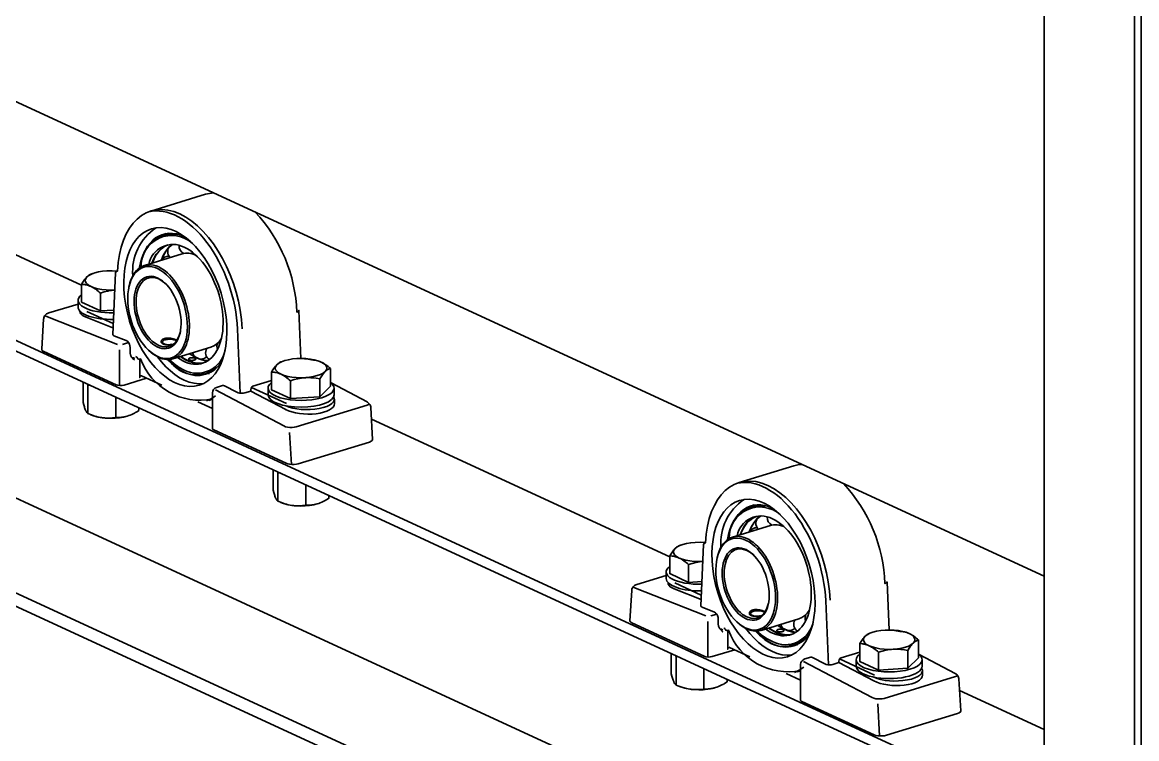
# Model space of a CAD drawing. Header units: millimetres. Extents: x -8400 to 8400, y -5940 to 5940.
# Drawn here: x 4638.5 to 4965.5, y 1431 to 1641.1 of the extents above; entities that cross this region are included whole.
import ezdxf

# ---------------------------------------------------------------- set-up
doc = ezdxf.new("R2010")
doc.units = ezdxf.units.MM
doc.layers.add('粗实线层', color=7, linetype='Continuous', lineweight=35)

msp = doc.modelspace()

# ---------------------------------------------------------------- linework, layer by layer
at = {"layer": '粗实线层', "linetype": 'Continuous', "lineweight": 35}
for points in [[(5429.862, 1180.004), (5429.862, 1181.902), (3411.605, 2112.909), (3427.906, 2117.889)], [(3411.605, 2112.909), (3411.605, 2111.011), (3411.713, 2110.278), (3412.025, 2109.692), (3412.506, 2109.317), (5429.848, 1178.732)], [(3458.919, 2044.824), (5424.763, 1137.994)], [(5429.862, 1105.812), (5429.862, 1103.914), (3411.605, 2034.922), (3411.605, 2036.819), (3411.683, 2037.497), (3411.911, 2038.168), (3412.27, 2038.779), (3412.732, 2039.282), (3413.26, 2039.636), (3415.693, 2040.835)], [(3412.133, 2038.578), (5430.389, 1107.57)], [(4938.35, 1791.013), (4938.35, 1423.32), (4938.283, 1422.694), (4938.088, 1422.071), (4937.777, 1421.491), (4937.371, 1420.995), (4936.899, 1420.617), (4936.392, 1420.383), (4925.298, 1416.993), (4951.854, 1404.743)], [(4964.906, 1786.315), (4964.906, 1411.07), (4964.839, 1410.445), (4964.644, 1409.82), (4964.333, 1409.241), (4963.927, 1408.745), (4963.455, 1408.367), (4962.948, 1408.133), (4951.854, 1404.743), (4951.854, 1402.403), (4966.864, 1406.989), (4966.864, 1785.411)], [(4478.241, 1690.878), (4938.353, 1478.631)], [(4655.852, 1563.969), (4568.278, 1604.366)], [(4692.252, 1590.635), (4676.198, 1585.73)], [(4694.634, 1591.057), (4693.425, 1590.917), (4692.252, 1590.635)], [(4680.535, 1579.155), (4678.533, 1578.039)], [(4676.487, 1570.421), (4677.074, 1571.813), (4677.783, 1573.042), (4678.605, 1574.095), (4679.53, 1574.957), (4680.547, 1575.619)], [(4676.587, 1570.451), (4677.125, 1571.714), (4677.764, 1572.843), (4678.5, 1573.825), (4679.322, 1574.65), (4680.223, 1575.309), (4681.194, 1575.797)], [(4682.582, 1575.941), (4681.552, 1575.09), (4680.639, 1574.013), (4679.853, 1572.728), (4679.208, 1571.252)], [(4681.425, 1575.126), (4680.547, 1573.963), (4679.805, 1572.658), (4679.265, 1571.41)], [(4689.368, 1572.82), (4688.34, 1573.172), (4687.327, 1573.344), (4686.345, 1573.336), (4685.404, 1573.146)], [(4685.405, 1573.146), (4674.3, 1569.753)], [(4658.604, 1567.189), (4658.207, 1567.002), (4658.012, 1566.883), (4657.815, 1566.743), (4657.618, 1566.581), (4657.42, 1566.397), (4657.371, 1566.347), (4657.321, 1566.296), (4657.296, 1566.27), (4657.271, 1566.243), (4657.247, 1566.217), (4657.222, 1566.19), (4657.123, 1566.079), (4657.024, 1565.963), (4656.828, 1565.716), (4656.633, 1565.452), (4656.246, 1564.872), (4655.864, 1564.236)], [(4665.7, 1562.577), (4664.383, 1562.542), (4663.07, 1562.592), (4661.8, 1562.727), (4660.612, 1562.944), (4659.543, 1563.234), (4658.623, 1563.59), (4657.882, 1564), (4657.342, 1564.452), (4657.02, 1564.933), (4656.925, 1565.427), (4657.06, 1565.92), (4657.42, 1566.397), (4657.996, 1566.842), (4658.769, 1567.244), (4659.717, 1567.589), (4660.809, 1567.867), (4662.014, 1568.07), (4663.294, 1568.191), (4664.852, 1568.224), (4666.394, 1568.136)], [(4659.1, 1567.379), (4658.604, 1567.189)], [(4666.392, 1568.084), (4665.94, 1567.861), (4665.771, 1567.571), (4664.987, 1549.544), (4665.081, 1549.347), (4665.367, 1549.178), (4668.986, 1547.748), (4669.326, 1547.533), (4669.635, 1547.177), (4669.882, 1546.716), (4670.042, 1546.199), (4670.097, 1545.678), (4670.097, 1544.292), (4670.098, 1544.192), (4670.104, 1544.094), (4670.114, 1543.997), (4670.128, 1543.903), (4670.144, 1543.81), (4670.165, 1543.719), (4670.176, 1543.675), (4670.188, 1543.63), (4670.201, 1543.586), (4670.215, 1543.543), (4670.277, 1543.375), (4670.349, 1543.217), (4670.429, 1543.067), (4670.518, 1542.925), (4670.566, 1542.857), (4670.615, 1542.79), (4670.665, 1542.725), (4670.717, 1542.662), (4670.824, 1542.54), (4670.935, 1542.424), (4671.049, 1542.311), (4671.165, 1542.202), (4671.224, 1542.149), (4671.283, 1542.095), (4671.313, 1542.069), (4671.342, 1542.042), (4671.357, 1542.029), (4671.372, 1542.016), (4671.387, 1542.003), (4671.402, 1541.99)], [(4661.383, 1556.467), (4655.864, 1559.014), (4655.864, 1564.236), (4656.201, 1564.217), (4656.543, 1564.182), (4656.629, 1564.171), (4656.716, 1564.159), (4656.801, 1564.146), (4656.888, 1564.131), (4657.06, 1564.1), (4657.233, 1564.063), (4657.579, 1563.976), (4657.926, 1563.868), (4658.274, 1563.74), (4658.623, 1563.59), (4658.974, 1563.417), (4659.325, 1563.222), (4659.369, 1563.196), (4659.413, 1563.17), (4659.457, 1563.143), (4659.501, 1563.117), (4659.589, 1563.062), (4659.676, 1563.007), (4659.85, 1562.892), (4660.024, 1562.773), (4660.368, 1562.523), (4660.709, 1562.258), (4661.047, 1561.98), (4661.383, 1561.69)], [(4669.812, 1563.783), (4669.74, 1563.457)], [(4680.597, 1564.336), (4679.553, 1565.199), (4678.48, 1565.822)], [(4665.298, 1556.704), (4661.383, 1556.467), (4661.383, 1561.69), (4662.446, 1562.014), (4663.519, 1562.277), (4664.06, 1562.382), (4664.603, 1562.468), (4665.553, 1562.568)], [(4654.821, 1558.463), (4646.2, 1555.83), (4645.867, 1555.708), (4645.563, 1555.537), (4645.267, 1555.297), (4645.014, 1555.002), (4644.851, 1554.723), (4644.753, 1554.42), (4644.737, 1554.279), (4644.736, 1554.135)], [(4654.821, 1559.535), (4654.821, 1557.585)], [(4674.937, 1536.707), (4668.335, 1534.69), (4667.754, 1534.575), (4667.101, 1534.552), (4666.473, 1534.624), (4665.967, 1534.781), (4644.728, 1544.578), (4644.408, 1544.768), (4644.215, 1544.979), (4644.158, 1545.202), (4644.703, 1554.098)], [(4666.419, 1546.614), (4645.368, 1554.933), (4645.072, 1555.08)], [(4665.07, 1551.457), (4657.165, 1554.581), (4656.531, 1554.872), (4656.024, 1555.194), (4655.656, 1555.54), (4655.432, 1555.903), (4655.357, 1556.278), (4655.357, 1556.392)], [(4665.126, 1552.754), (4657.4, 1556.318)], [(4702.437, 1532.291), (4701.653, 1551.045)], [(4667.878, 1546.632), (4669.64, 1547.17)], [(4683.756, 1547.894), (4683.701, 1547.92), (4683.621, 1547.956), (4683.536, 1547.992), (4683.446, 1548.027), (4683.352, 1548.063), (4683.303, 1548.08), (4683.254, 1548.098), (4683.204, 1548.115), (4683.153, 1548.132), (4683.048, 1548.165), (4682.942, 1548.197), (4682.831, 1548.228), (4682.718, 1548.258), (4682.689, 1548.266), (4682.66, 1548.273), (4682.632, 1548.28), (4682.602, 1548.287), (4682.544, 1548.301), (4682.485, 1548.315), (4682.365, 1548.34), (4682.246, 1548.364), (4682.124, 1548.386), (4682.003, 1548.406), (4681.941, 1548.415), (4681.879, 1548.423), (4681.817, 1548.431), (4681.755, 1548.439), (4681.631, 1548.451), (4681.508, 1548.461), (4681.386, 1548.468), (4681.265, 1548.473), (4681.144, 1548.474), (4681.024, 1548.472), (4680.965, 1548.47), (4680.906, 1548.468), (4680.847, 1548.464), (4680.789, 1548.46), (4680.676, 1548.448), (4680.565, 1548.434), (4680.458, 1548.416), (4680.352, 1548.395), (4680.301, 1548.383), (4680.25, 1548.37), (4680.224, 1548.363), (4680.2, 1548.356), (4680.175, 1548.349), (4680.151, 1548.342), (4680.056, 1548.311), (4679.966, 1548.277), (4679.88, 1548.24), (4679.799, 1548.2), (4679.722, 1548.158), (4679.65, 1548.112), (4679.583, 1548.064), (4679.521, 1548.014), (4679.465, 1547.962), (4679.415, 1547.909), (4679.37, 1547.854), (4679.331, 1547.797), (4679.322, 1547.783), (4679.313, 1547.768), (4679.305, 1547.753), (4679.297, 1547.739), (4679.282, 1547.709), (4679.269, 1547.68), (4679.248, 1547.62), (4679.232, 1547.561), (4679.223, 1547.501), (4679.219, 1547.441), (4679.219, 1547.411), (4679.221, 1547.381), (4679.225, 1547.351), (4679.23, 1547.321), (4679.244, 1547.262), (4679.264, 1547.205), (4679.291, 1547.149), (4679.323, 1547.094), (4679.361, 1547.04), (4679.405, 1546.988), (4679.43, 1546.963), (4679.455, 1546.938), (4679.482, 1546.914), (4679.51, 1546.89), (4679.572, 1546.845), (4679.637, 1546.802), (4679.708, 1546.762), (4679.785, 1546.724), (4679.867, 1546.689), (4679.952, 1546.657), (4680.041, 1546.628), (4680.135, 1546.602), (4680.232, 1546.579), (4680.333, 1546.56), (4680.359, 1546.555), (4680.385, 1546.551), (4680.412, 1546.546), (4680.439, 1546.543), (4680.492, 1546.535), (4680.547, 1546.529), (4680.657, 1546.518), (4680.769, 1546.51), (4680.884, 1546.505), (4681.001, 1546.503), (4681.06, 1546.503), (4681.12, 1546.504), (4681.181, 1546.505), (4681.242, 1546.507), (4681.364, 1546.513), (4681.486, 1546.521), (4681.608, 1546.531), (4681.731, 1546.543), (4681.855, 1546.558), (4681.978, 1546.574), (4682.009, 1546.578), (4682.04, 1546.583), (4682.071, 1546.588), (4682.102, 1546.592), (4682.163, 1546.602), (4682.224, 1546.612), (4682.413, 1546.646)], [(4679.743, 1547.655), (4679.435, 1547.394), (4679.273, 1547.206), (4679.219, 1547.01)], [(4683.721, 1547.672), (4683.594, 1547.76), (4683.44, 1547.84), (4682.957, 1548.005), (4682.365, 1548.109), (4681.719, 1548.143), (4681.075, 1548.104), (4680.49, 1547.995), (4680.017, 1547.826), (4679.697, 1547.613), (4679.559, 1547.373), (4679.617, 1547.129), (4679.863, 1546.902), (4680.276, 1546.712), (4680.82, 1546.577), (4681.447, 1546.508)], [(4682.659, 1542.393), (4693.764, 1545.786), (4694.649, 1546.154), (4695.469, 1546.696), (4696.212, 1547.405), (4696.868, 1548.271)], [(4667.029, 1534.555), (4667.029, 1545.004)], [(4675.359, 1545.067), (4675.601, 1544.836)], [(4687.568, 1543.892), (4688.928, 1543.029), (4690.298, 1542.403), (4691.657, 1542.021), (4692.986, 1541.891)], [(4670.675, 1542.713), (4671.059, 1542.7), (4671.457, 1542.46)], [(4672.903, 1542.344), (4672.903, 1536.866), (4672.974, 1537.223), (4673.168, 1537.419), (4673.434, 1537.4), (4679.378, 1534.659)], [(4691.654, 1535.142), (4690.283, 1535.072), (4688.872, 1535.216), (4687.435, 1535.573), (4685.985, 1536.14), (4684.611, 1536.865), (4683.248, 1537.769), (4681.909, 1538.842), (4680.602, 1540.076), (4679.34, 1541.461), (4678.133, 1542.986)], [(4691.119, 1541.021), (4689.906, 1541.001), (4688.656, 1541.199), (4687.386, 1541.612), (4686.111, 1542.236), (4684.847, 1543.061)], [(4691.754, 1541.235), (4690.676, 1541.096), (4689.56, 1541.139), (4688.418, 1541.364), (4687.26, 1541.767), (4686.1, 1542.345), (4684.947, 1543.092)], [(4687.701, 1543.733), (4688.68, 1543.158), (4690.518, 1542.289), (4692.387, 1541.742)], [(4714.868, 1541.653), (4714.371, 1541.464), (4713.974, 1541.277), (4713.779, 1541.158), (4713.583, 1541.018), (4713.386, 1540.856), (4713.188, 1540.671), (4713.138, 1540.622), (4713.088, 1540.571), (4713.064, 1540.545), (4713.039, 1540.518), (4713.014, 1540.492), (4712.989, 1540.465), (4712.89, 1540.354), (4712.792, 1540.238), (4712.595, 1539.991), (4712.401, 1539.726), (4712.014, 1539.147), (4711.631, 1538.51)], [(4719.061, 1542.466), (4719.611, 1542.488), (4720.158, 1542.489), (4720.701, 1542.468), (4721.242, 1542.429), (4722.315, 1542.295), (4723.378, 1542.1), (4723.716, 1542.08), (4724.058, 1542.046), (4724.144, 1542.035), (4724.23, 1542.023), (4724.316, 1542.01), (4724.402, 1541.995), (4724.575, 1541.963), (4724.747, 1541.927), (4725.093, 1541.84), (4725.44, 1541.732), (4725.789, 1541.604), (4726.138, 1541.454), (4726.488, 1541.281), (4726.84, 1541.086), (4726.884, 1541.06), (4726.928, 1541.034), (4726.972, 1541.008), (4727.016, 1540.981), (4727.103, 1540.926), (4727.191, 1540.871), (4727.365, 1540.756), (4727.538, 1540.637), (4727.882, 1540.387), (4728.224, 1540.123), (4728.562, 1539.844), (4728.898, 1539.554)], [(4725.685, 1541.644), (4725.661, 1541.653)], [(4690.835, 1537.921), (4693.372, 1538.122)], [(4717.151, 1530.742), (4711.631, 1533.289), (4711.631, 1538.51), (4711.969, 1538.491), (4712.311, 1538.457), (4712.397, 1538.446), (4712.483, 1538.434), (4712.569, 1538.421), (4712.655, 1538.406), (4712.828, 1538.374), (4713, 1538.338), (4713.347, 1538.251), (4713.693, 1538.143), (4714.042, 1538.015), (4714.391, 1537.864), (4714.741, 1537.692), (4715.093, 1537.497), (4715.137, 1537.471), (4715.181, 1537.445), (4715.225, 1537.419), (4715.269, 1537.392), (4715.356, 1537.337), (4715.444, 1537.282), (4715.618, 1537.167), (4715.791, 1537.048), (4716.136, 1536.798), (4716.476, 1536.533), (4716.815, 1536.255), (4717.151, 1535.965)], [(4725.784, 1536.486), (4726.167, 1537.124), (4726.554, 1537.703), (4726.749, 1537.968), (4726.945, 1538.214), (4727.142, 1538.44), (4727.341, 1538.647), (4727.39, 1538.695), (4727.44, 1538.742), (4727.465, 1538.765), (4727.489, 1538.787), (4727.515, 1538.809), (4727.539, 1538.831), (4727.638, 1538.915), (4727.737, 1538.993), (4727.933, 1539.134), (4728.128, 1539.253), (4728.515, 1539.436), (4728.898, 1539.554), (4728.898, 1534.332), (4725.784, 1531.264)], [(4656.326, 1535.552), (4656.326, 1529.59), (4656.496, 1528.931), (4656.669, 1528.33), (4656.756, 1528.055), (4656.844, 1527.798), (4656.932, 1527.56), (4657.02, 1527.343), (4657.042, 1527.292), (4657.064, 1527.242), (4657.075, 1527.218), (4657.086, 1527.194), (4657.097, 1527.17), (4657.109, 1527.147), (4657.153, 1527.058), (4657.197, 1526.974), (4657.284, 1526.823), (4657.371, 1526.692), (4657.544, 1526.488), (4657.715, 1526.349)], [(4657.715, 1534.61), (4657.626, 1534.958)], [(4658.242, 1534.678), (4657.715, 1534.61), (4657.715, 1526.349), (4658.721, 1525.945), (4659.736, 1525.602), (4660.248, 1525.456), (4660.763, 1525.329), (4661.28, 1525.223), (4661.8, 1525.138), (4663.07, 1525.002), (4664.383, 1524.952), (4665.7, 1524.987), (4666.98, 1525.108), (4668.184, 1525.311), (4669.277, 1525.589)], [(4705.533, 1532.945), (4705.516, 1533.343), (4705.586, 1533.767), (4705.814, 1534.131), (4706.135, 1534.337), (4711.631, 1536.016)], [(4705.726, 1534.026), (4715.986, 1529.292)], [(4740.688, 1528.079), (4740.698, 1528.172), (4740.7, 1528.264), (4740.641, 1528.579), (4740.51, 1528.878), (4740.361, 1529.118), (4740.185, 1529.333), (4739.983, 1529.518), (4739.76, 1529.674), (4739.693, 1529.714), (4739.624, 1529.752), (4729.063, 1535.321)], [(4665.886, 1531.142), (4665.886, 1525.18), (4664.881, 1525.064), (4663.866, 1525.011), (4663.355, 1525.012), (4662.84, 1525.032), (4662.581, 1525.051), (4662.321, 1525.074), (4662.256, 1525.081), (4662.191, 1525.088), (4662.126, 1525.095), (4662.06, 1525.103), (4661.93, 1525.12), (4661.8, 1525.138), (4660.355, 1525.414), (4659.1, 1525.8), (4658.561, 1526.005)], [(4692.503, 1530.028), (4693.887, 1530.682), (4695.187, 1531.551)], [(4695.137, 1533.304), (4715.259, 1522.692)], [(4710.588, 1533.81), (4710.588, 1531.86)], [(4729.941, 1531.86), (4729.941, 1533.81)], [(4672.668, 1528.014), (4672.668, 1527.252), (4672.252, 1526.989), (4671.832, 1526.737), (4671.727, 1526.676), (4671.621, 1526.616), (4671.515, 1526.557), (4671.41, 1526.5), (4671.197, 1526.387), (4670.985, 1526.279), (4670.56, 1526.077), (4670.133, 1525.894), (4669.706, 1525.731), (4669.277, 1525.589), (4668.846, 1525.469), (4668.414, 1525.369), (4668.36, 1525.358), (4668.306, 1525.348), (4668.252, 1525.337), (4668.198, 1525.327), (4668.09, 1525.309), (4667.983, 1525.291), (4667.769, 1525.26), (4667.556, 1525.234), (4667.133, 1525.196), (4666.714, 1525.175), (4666.299, 1525.17), (4665.886, 1525.18)], [(4694.27, 1527.789), (4689.982, 1529.767)], [(4693.162, 1530.205), (4694.27, 1530.544)], [(4740.348, 1529.137), (4740.062, 1528.966), (4739.691, 1528.825), (4718.808, 1522.445), (4718.248, 1522.32), (4717.618, 1522.261), (4716.961, 1522.272), (4716.321, 1522.352), (4715.74, 1522.495), (4715.259, 1522.692)], [(4730.056, 1529.252), (4730.056, 1530.53)], [(4669.893, 1525.8), (4669.926, 1525.812)], [(4828.476, 1484.338), (4740.903, 1524.735)], [(4717.462, 1511.414), (4716.918, 1520.814)], [(4867.248, 1511.432), (4866.039, 1511.291), (4864.866, 1511.009)], [(4712.093, 1509.827), (4712.093, 1503.865), (4712.264, 1503.206), (4712.437, 1502.605), (4712.524, 1502.329), (4712.611, 1502.073), (4712.699, 1501.835), (4712.788, 1501.617), (4712.81, 1501.567), (4712.832, 1501.517), (4712.843, 1501.493), (4712.854, 1501.469), (4712.865, 1501.445), (4712.876, 1501.422), (4712.92, 1501.332), (4712.964, 1501.249), (4713.052, 1501.097), (4713.139, 1500.967), (4713.312, 1500.763), (4713.482, 1500.624)], [(4713.482, 1508.885), (4713.393, 1509.233)], [(4714.01, 1508.952), (4713.482, 1508.885), (4713.482, 1500.624), (4714.489, 1500.22), (4715.504, 1499.877), (4716.015, 1499.731), (4716.53, 1499.604), (4717.047, 1499.498), (4717.568, 1499.412), (4718.838, 1499.277), (4720.151, 1499.226), (4721.467, 1499.262), (4722.747, 1499.383), (4723.952, 1499.586), (4725.044, 1499.864)], [(4864.866, 1511.009), (4848.812, 1506.104)], [(4721.653, 1505.417), (4721.653, 1499.455), (4720.649, 1499.339), (4719.634, 1499.286), (4719.122, 1499.287), (4718.607, 1499.307), (4718.348, 1499.325), (4718.089, 1499.349), (4718.023, 1499.356), (4717.958, 1499.363), (4717.893, 1499.37), (4717.828, 1499.378), (4717.698, 1499.395), (4717.568, 1499.412), (4716.123, 1499.689), (4714.868, 1500.074), (4714.328, 1500.28)], [(4728.436, 1502.288), (4728.436, 1501.527), (4728.02, 1501.264), (4727.6, 1501.012), (4727.495, 1500.951), (4727.389, 1500.891), (4727.283, 1500.832), (4727.177, 1500.774), (4726.965, 1500.662), (4726.753, 1500.554), (4726.327, 1500.352), (4725.901, 1500.169), (4725.474, 1500.006), (4725.044, 1499.864), (4724.614, 1499.743), (4724.182, 1499.644), (4724.127, 1499.633), (4724.073, 1499.622), (4724.019, 1499.612), (4723.965, 1499.602), (4723.858, 1499.583), (4723.75, 1499.566), (4723.536, 1499.535), (4723.324, 1499.509), (4722.901, 1499.471), (4722.482, 1499.45), (4722.066, 1499.445), (4721.653, 1499.455)], [(4725.661, 1500.074), (4725.693, 1500.087)], [(4853.149, 1499.53), (4851.147, 1498.413)], [(4849.101, 1490.795), (4849.688, 1492.187), (4850.397, 1493.417), (4851.219, 1494.469), (4852.144, 1495.331), (4853.161, 1495.993)], [(4849.201, 1490.825), (4849.739, 1492.089), (4850.379, 1493.217), (4851.114, 1494.199), (4851.936, 1495.024), (4852.837, 1495.683), (4853.808, 1496.171)], [(4855.196, 1496.315), (4854.167, 1495.464), (4853.252, 1494.388), (4852.467, 1493.102), (4851.822, 1491.626)], [(4854.039, 1495.5), (4853.161, 1494.337), (4852.419, 1493.033), (4851.879, 1491.784)], [(4858.019, 1493.52), (4846.914, 1490.128)], [(4861.982, 1493.194), (4860.954, 1493.546), (4859.942, 1493.718), (4858.959, 1493.71), (4858.018, 1493.52)], [(4838.314, 1482.952), (4836.997, 1482.916), (4835.684, 1482.967), (4834.414, 1483.102), (4833.226, 1483.318), (4832.156, 1483.609), (4831.238, 1483.964), (4830.496, 1484.374), (4829.957, 1484.826), (4829.634, 1485.307), (4829.539, 1485.801), (4829.674, 1486.294), (4830.034, 1486.771), (4830.61, 1487.217), (4831.383, 1487.619), (4832.331, 1487.964), (4833.423, 1488.242), (4834.627, 1488.444), (4835.908, 1488.566), (4837.465, 1488.598), (4839.008, 1488.511)], [(4839.006, 1488.459), (4838.555, 1488.236), (4838.385, 1487.945), (4837.601, 1469.918), (4837.695, 1469.722), (4837.981, 1469.553), (4841.601, 1468.123), (4841.94, 1467.908), (4842.249, 1467.551), (4842.496, 1467.09), (4842.655, 1466.573), (4842.71, 1466.052), (4842.71, 1464.667), (4842.713, 1464.567), (4842.718, 1464.468), (4842.728, 1464.372), (4842.742, 1464.277), (4842.758, 1464.185), (4842.778, 1464.094), (4842.79, 1464.049), (4842.802, 1464.005), (4842.815, 1463.961), (4842.829, 1463.917), (4842.891, 1463.749), (4842.963, 1463.591), (4843.043, 1463.441), (4843.132, 1463.3), (4843.18, 1463.231), (4843.229, 1463.165), (4843.279, 1463.1), (4843.331, 1463.036), (4843.438, 1462.914), (4843.549, 1462.798), (4843.663, 1462.686), (4843.779, 1462.577), (4843.838, 1462.523), (4843.897, 1462.47), (4843.927, 1462.443), (4843.957, 1462.417), (4843.971, 1462.404), (4843.986, 1462.39), (4844.001, 1462.377), (4844.016, 1462.364)], [(4831.714, 1487.753), (4831.217, 1487.564), (4830.821, 1487.377), (4830.626, 1487.257), (4830.43, 1487.117), (4830.233, 1486.955), (4830.034, 1486.771), (4829.985, 1486.721), (4829.935, 1486.67), (4829.91, 1486.644), (4829.886, 1486.618), (4829.861, 1486.591), (4829.836, 1486.564), (4829.737, 1486.453), (4829.638, 1486.337), (4829.442, 1486.091), (4829.247, 1485.826), (4828.86, 1485.247), (4828.477, 1484.61)], [(4853.211, 1484.711), (4852.167, 1485.573), (4851.094, 1486.196)], [(4833.997, 1476.842), (4828.477, 1479.388), (4828.477, 1484.61), (4828.816, 1484.591), (4829.158, 1484.556), (4829.243, 1484.545), (4829.33, 1484.533), (4829.415, 1484.52), (4829.502, 1484.506), (4829.674, 1484.474), (4829.847, 1484.437), (4830.193, 1484.35), (4830.54, 1484.243), (4830.888, 1484.114), (4831.238, 1483.964), (4831.588, 1483.791), (4831.939, 1483.597), (4831.983, 1483.571), (4832.027, 1483.544), (4832.071, 1483.518), (4832.115, 1483.491), (4832.203, 1483.437), (4832.291, 1483.381), (4832.465, 1483.266), (4832.638, 1483.148), (4832.982, 1482.898), (4833.323, 1482.633), (4833.661, 1482.355), (4833.997, 1482.064)], [(4837.912, 1477.078), (4833.997, 1476.842), (4833.997, 1482.064), (4835.061, 1482.388), (4836.133, 1482.651), (4836.673, 1482.756), (4837.217, 1482.842), (4838.167, 1482.942)], [(4842.426, 1484.157), (4842.354, 1483.831)], [(4827.434, 1478.838), (4818.814, 1476.204), (4818.481, 1476.083), (4818.177, 1475.911), (4817.881, 1475.671), (4817.628, 1475.376), (4817.465, 1475.097), (4817.367, 1474.794), (4817.351, 1474.654), (4817.35, 1474.51)], [(4827.434, 1479.91), (4827.434, 1477.96)], [(4817.686, 1475.454), (4817.983, 1475.307), (4839.033, 1466.988)], [(4837.684, 1471.831), (4829.779, 1474.955), (4829.145, 1475.247), (4828.638, 1475.568), (4828.27, 1475.914), (4828.046, 1476.278), (4827.972, 1476.652), (4827.972, 1476.767)], [(4837.74, 1473.128), (4830.014, 1476.692)], [(4847.551, 1457.082), (4840.948, 1455.064), (4840.368, 1454.949), (4839.714, 1454.926), (4839.087, 1454.998), (4838.581, 1455.156), (4817.342, 1464.953), (4817.023, 1465.142), (4816.829, 1465.354), (4816.773, 1465.576), (4817.318, 1474.472)], [(4856.37, 1468.268), (4856.316, 1468.294), (4856.235, 1468.33), (4856.15, 1468.366), (4856.061, 1468.401), (4855.966, 1468.437), (4855.918, 1468.454), (4855.868, 1468.472), (4855.818, 1468.489), (4855.767, 1468.506), (4855.663, 1468.539), (4855.555, 1468.572), (4855.445, 1468.603), (4855.332, 1468.633), (4855.303, 1468.64), (4855.275, 1468.648), (4855.245, 1468.655), (4855.217, 1468.662), (4855.157, 1468.676), (4855.099, 1468.689), (4854.98, 1468.715), (4854.86, 1468.739), (4854.739, 1468.76), (4854.617, 1468.78), (4854.555, 1468.789), (4854.494, 1468.797), (4854.431, 1468.806), (4854.369, 1468.813), (4854.245, 1468.826), (4854.122, 1468.836), (4854, 1468.843), (4853.879, 1468.847), (4853.758, 1468.848), (4853.638, 1468.847), (4853.579, 1468.845), (4853.519, 1468.842), (4853.461, 1468.838), (4853.403, 1468.834), (4853.29, 1468.823), (4853.179, 1468.808), (4853.071, 1468.79), (4852.966, 1468.769), (4852.915, 1468.757), (4852.864, 1468.744), (4852.839, 1468.738), (4852.814, 1468.731), (4852.789, 1468.724), (4852.765, 1468.717), (4852.67, 1468.685), (4852.58, 1468.651), (4852.494, 1468.614), (4852.413, 1468.575), (4852.336, 1468.532), (4852.264, 1468.486), (4852.197, 1468.439), (4852.135, 1468.388), (4852.079, 1468.337), (4852.029, 1468.283), (4851.984, 1468.228), (4851.944, 1468.171), (4851.936, 1468.157), (4851.927, 1468.142), (4851.919, 1468.128), (4851.911, 1468.113), (4851.897, 1468.084), (4851.883, 1468.054), (4851.862, 1467.995), (4851.846, 1467.935), (4851.836, 1467.875), (4851.833, 1467.815), (4851.833, 1467.785), (4851.835, 1467.755), (4851.839, 1467.726), (4851.844, 1467.696), (4851.858, 1467.637), (4851.879, 1467.579), (4851.905, 1467.523), (4851.937, 1467.468), (4851.975, 1467.415), (4852.019, 1467.363), (4852.043, 1467.337), (4852.069, 1467.313), (4852.096, 1467.288), (4852.125, 1467.265), (4852.185, 1467.219), (4852.251, 1467.176), (4852.322, 1467.136), (4852.399, 1467.098), (4852.48, 1467.063), (4852.566, 1467.031), (4852.655, 1467.002), (4852.749, 1466.976), (4852.846, 1466.954), (4852.947, 1466.934), (4852.973, 1466.929), (4852.999, 1466.925), (4853.026, 1466.921), (4853.053, 1466.917), (4853.106, 1466.91), (4853.161, 1466.903), (4853.271, 1466.892), (4853.383, 1466.885), (4853.498, 1466.88), (4853.615, 1466.877), (4853.675, 1466.877), (4853.734, 1466.878), (4853.795, 1466.879), (4853.856, 1466.881), (4853.978, 1466.887), (4854.1, 1466.895), (4854.222, 1466.905), (4854.345, 1466.918), (4854.468, 1466.932), (4854.592, 1466.949), (4854.623, 1466.953), (4854.654, 1466.958), (4854.685, 1466.962), (4854.716, 1466.967), (4854.777, 1466.976), (4854.838, 1466.986), (4855.027, 1467.021)], [(4866.378, 1466.161), (4867.264, 1466.529), (4868.083, 1467.071), (4868.826, 1467.78), (4869.482, 1468.646)], [(4875.051, 1452.665), (4874.267, 1471.42)], [(4839.643, 1454.929), (4839.643, 1465.379)], [(4840.492, 1467.006), (4842.254, 1467.544)], [(4847.973, 1465.441), (4848.215, 1465.21)], [(4852.357, 1468.029), (4852.049, 1467.768), (4851.888, 1467.58), (4851.833, 1467.384)], [(4855.274, 1462.768), (4866.378, 1466.161)], [(4856.336, 1468.047), (4856.208, 1468.134), (4856.054, 1468.214)], [(4843.289, 1463.087), (4843.673, 1463.074), (4844.071, 1462.835)], [(4845.517, 1462.718), (4845.517, 1457.24), (4845.588, 1457.597), (4845.782, 1457.793), (4846.048, 1457.775), (4851.992, 1455.033)], [(4864.268, 1455.517), (4862.897, 1455.446), (4861.486, 1455.591), (4860.049, 1455.948), (4858.599, 1456.514), (4857.225, 1457.24), (4855.863, 1458.143), (4854.522, 1459.216), (4853.216, 1460.45), (4851.954, 1461.835), (4850.747, 1463.36)], [(4863.732, 1461.395), (4862.52, 1461.375), (4861.271, 1461.573), (4860.001, 1461.987), (4858.725, 1462.61), (4857.461, 1463.436)], [(4864.368, 1461.609), (4863.291, 1461.471), (4862.175, 1461.514), (4861.032, 1461.738), (4859.874, 1462.141), (4858.713, 1462.719), (4857.562, 1463.466)], [(4860.182, 1464.267), (4861.542, 1463.404), (4862.912, 1462.777), (4864.271, 1462.396), (4865.6, 1462.265)], [(4860.315, 1464.108), (4861.294, 1463.533), (4863.132, 1462.663), (4865.001, 1462.116)], [(4887.482, 1462.028), (4886.985, 1461.838), (4886.588, 1461.651), (4886.394, 1461.532), (4886.198, 1461.392), (4886, 1461.23), (4885.802, 1461.046), (4885.752, 1460.996), (4885.703, 1460.945), (4885.678, 1460.919), (4885.653, 1460.893), (4885.628, 1460.866), (4885.603, 1460.839), (4885.504, 1460.728), (4885.406, 1460.612), (4885.21, 1460.366), (4885.014, 1460.101), (4884.628, 1459.522), (4884.245, 1458.885)], [(4891.675, 1462.84), (4892.225, 1462.863), (4892.772, 1462.863), (4893.316, 1462.843), (4893.856, 1462.803), (4894.928, 1462.67), (4895.992, 1462.474), (4896.33, 1462.455), (4896.672, 1462.42), (4896.758, 1462.409), (4896.844, 1462.397), (4896.93, 1462.384), (4897.016, 1462.37), (4897.189, 1462.338), (4897.361, 1462.301), (4897.707, 1462.214), (4898.055, 1462.107), (4898.403, 1461.978), (4898.752, 1461.828), (4899.102, 1461.655), (4899.454, 1461.461), (4899.498, 1461.434), (4899.542, 1461.408), (4899.586, 1461.382), (4899.63, 1461.355), (4899.718, 1461.301), (4899.805, 1461.245), (4899.979, 1461.13), (4900.152, 1461.011), (4900.496, 1460.762), (4900.837, 1460.497), (4901.176, 1460.219), (4901.512, 1459.928)], [(4898.299, 1462.019), (4898.275, 1462.028)], [(4889.765, 1451.117), (4884.245, 1453.663), (4884.245, 1458.885), (4884.584, 1458.866), (4884.925, 1458.831), (4885.011, 1458.82), (4885.097, 1458.808), (4885.183, 1458.795), (4885.269, 1458.781), (4885.442, 1458.749), (4885.614, 1458.712), (4885.96, 1458.625), (4886.307, 1458.518), (4886.656, 1458.389), (4887.005, 1458.239), (4887.355, 1458.066), (4887.707, 1457.871), (4887.751, 1457.845), (4887.795, 1457.819), (4887.839, 1457.793), (4887.883, 1457.766), (4887.971, 1457.712), (4888.058, 1457.656), (4888.232, 1457.541), (4888.406, 1457.422), (4888.749, 1457.173), (4889.091, 1456.908), (4889.429, 1456.629), (4889.765, 1456.339)], [(4898.398, 1456.86), (4898.782, 1457.498), (4899.168, 1458.078), (4899.363, 1458.342), (4899.559, 1458.588), (4899.757, 1458.815), (4899.955, 1459.021), (4900.004, 1459.069), (4900.054, 1459.116), (4900.079, 1459.139), (4900.104, 1459.161), (4900.128, 1459.184), (4900.153, 1459.206), (4900.252, 1459.289), (4900.351, 1459.368), (4900.547, 1459.508), (4900.742, 1459.628), (4901.129, 1459.81), (4901.512, 1459.928), (4901.512, 1454.706), (4898.398, 1451.638)], [(4828.939, 1455.926), (4828.939, 1449.965), (4829.111, 1449.305), (4829.283, 1448.704), (4829.37, 1448.429), (4829.458, 1448.172), (4829.546, 1447.934), (4829.634, 1447.717), (4829.656, 1447.666), (4829.679, 1447.616), (4829.69, 1447.592), (4829.7, 1447.568), (4829.711, 1447.545), (4829.723, 1447.521), (4829.767, 1447.432), (4829.811, 1447.348), (4829.898, 1447.197), (4829.985, 1447.067), (4830.158, 1446.862), (4830.329, 1446.723)], [(4863.449, 1458.295), (4865.985, 1458.496)], [(4878.146, 1453.319), (4878.13, 1453.717), (4878.201, 1454.141), (4878.427, 1454.505), (4878.749, 1454.711), (4884.245, 1456.391)], [(4913.302, 1448.453), (4913.312, 1448.546), (4913.313, 1448.639), (4913.255, 1448.954), (4913.124, 1449.252), (4912.976, 1449.493), (4912.799, 1449.708), (4912.597, 1449.892), (4912.374, 1450.049), (4912.307, 1450.089), (4912.238, 1450.126), (4901.677, 1455.696)], [(4830.329, 1454.984), (4830.24, 1455.333)], [(4830.857, 1455.052), (4830.329, 1454.984), (4830.329, 1446.723), (4831.335, 1446.32), (4832.351, 1445.976), (4832.862, 1445.83), (4833.376, 1445.704), (4833.894, 1445.597), (4834.414, 1445.512), (4835.684, 1445.376), (4836.997, 1445.326), (4838.314, 1445.362), (4839.594, 1445.483), (4840.798, 1445.685), (4841.891, 1445.964)], [(4867.751, 1453.678), (4887.873, 1443.066), (4888.354, 1442.869), (4888.935, 1442.726), (4889.575, 1442.647), (4890.232, 1442.636), (4890.862, 1442.695), (4891.421, 1442.819), (4912.305, 1449.199)], [(4878.339, 1454.4), (4888.601, 1449.666)], [(4883.202, 1454.184), (4883.202, 1452.235)], [(4902.554, 1452.235), (4902.554, 1454.184)], [(4838.5, 1451.516), (4838.5, 1445.555), (4837.496, 1445.439), (4836.48, 1445.386), (4835.969, 1445.386), (4835.453, 1445.407), (4835.195, 1445.425), (4834.935, 1445.449), (4834.87, 1445.455), (4834.805, 1445.462), (4834.74, 1445.47), (4834.675, 1445.477), (4834.544, 1445.494), (4834.414, 1445.512), (4832.97, 1445.789), (4831.714, 1446.174), (4831.175, 1446.38)], [(4866.884, 1448.163), (4862.596, 1450.141)], [(4865.117, 1450.403), (4866.501, 1451.056), (4867.802, 1451.926)], [(4865.776, 1450.58), (4866.884, 1450.918)], [(4902.67, 1449.627), (4902.67, 1450.904)], [(4912.962, 1449.512), (4912.676, 1449.341), (4912.305, 1449.2)], [(4845.282, 1448.388), (4845.282, 1447.627), (4844.866, 1447.363), (4844.446, 1447.111), (4844.341, 1447.051), (4844.235, 1446.991), (4844.129, 1446.932), (4844.023, 1446.874), (4843.811, 1446.761), (4843.599, 1446.653), (4843.174, 1446.451), (4842.748, 1446.268), (4842.32, 1446.106), (4841.891, 1445.964), (4841.46, 1445.843), (4841.028, 1445.744), (4840.974, 1445.733), (4840.92, 1445.722), (4840.866, 1445.712), (4840.812, 1445.702), (4840.704, 1445.683), (4840.597, 1445.665), (4840.383, 1445.634), (4840.17, 1445.608), (4839.747, 1445.57), (4839.328, 1445.55), (4838.912, 1445.545), (4838.5, 1445.555)], [(4842.507, 1446.174), (4842.54, 1446.187)], [(4938.345, 1433.657), (4913.495, 1445.12)], [(4890.077, 1431.788), (4889.531, 1441.189)]]:
    msp.add_lwpolyline(points, dxfattribs=at)
for points in [[(4720.232, 1542.486), (4719.643, 1556.579), (4719.485, 1556.33), (4719.022, 1556.117, 0.180253), (4706.834, 1585.43)], [(4681.608, 1542.194), (4683.036, 1540.926), (4684.501, 1539.881), (4685.985, 1539.073, 0.4970889), (4697.963, 1544.911)], [(4671.751, 1543.094), (4671.765, 1543.088), (4671.821, 1543.055), (4671.911, 1542.988), (4672.026, 1542.88), (4672.154, 1542.734), (4672.257, 1542.595), (4672.367, 1542.427), (4672.636, 1542.318), (4673.133, 1542.402, 0.3684387), (4694.27, 1530.617)], [(4697.111, 1541.894, -0.4183675), (4685.985, 1538.48), (4684.709, 1539.156), (4683.445, 1540.004), (4682.202, 1541.016), (4680.994, 1542.181)], [(4690.365, 1542.378, 0.1260225), (4691.617, 1542.435, 0.1105493), (4692.575, 1542.98)], [(4740.71, 1528.145), (4741.255, 1518.75), (4741.156, 1518.466), (4740.838, 1518.206), (4740.327, 1517.995), (4719.443, 1511.614), (4718.882, 1511.485), (4718.25, 1511.414), (4717.59, 1511.407), (4716.948, 1511.465), (4716.367, 1511.583), (4715.886, 1511.754), (4694.647, 1521.551), (4694.367, 1521.738), (4694.27, 1521.95), (4694.27, 1532.4, -0.3297945), (4695.461, 1534.009), (4697.223, 1534.547), (4697.485, 1534.567), (4697.762, 1534.474), (4701.382, 1532.566), (4701.775, 1532.411), (4702.258, 1532.311), (4702.783, 1532.274), (4703.298, 1532.306), (4703.754, 1532.401), (4705.533, 1532.945), (4715.752, 1527.555)], [(4892.846, 1462.86), (4892.257, 1476.953), (4892.099, 1476.705), (4891.636, 1476.492, 0.1802535), (4879.448, 1505.804)], [(4844.365, 1463.468), (4844.379, 1463.463), (4844.435, 1463.43), (4844.525, 1463.362), (4844.641, 1463.254), (4844.768, 1463.109), (4844.871, 1462.969), (4844.981, 1462.801), (4845.25, 1462.693), (4845.747, 1462.776, 0.3684406), (4866.884, 1450.992)], [(4869.724, 1462.268, -0.4183816), (4858.599, 1458.854), (4857.323, 1459.531), (4856.059, 1460.379), (4854.816, 1461.39), (4853.608, 1462.555)], [(4854.222, 1462.568), (4855.649, 1461.3), (4857.115, 1460.256), (4858.599, 1459.447, 0.4971124), (4870.577, 1465.286)], [(4862.979, 1462.752, 0.1260762), (4864.231, 1462.809, 0.1104623), (4865.19, 1463.354)], [(4913.324, 1448.519), (4913.869, 1439.124), (4913.771, 1438.84), (4913.451, 1438.581), (4912.941, 1438.369), (4892.058, 1431.989), (4891.496, 1431.859), (4890.864, 1431.788), (4890.205, 1431.782), (4889.562, 1431.839), (4888.981, 1431.958), (4888.5, 1432.128), (4867.262, 1441.926), (4866.981, 1442.113), (4866.884, 1442.324), (4866.884, 1452.774, -0.3297833), (4868.075, 1454.383), (4869.837, 1454.922), (4870.099, 1454.941), (4870.377, 1454.848), (4873.996, 1452.94), (4874.389, 1452.785), (4874.872, 1452.685), (4875.397, 1452.649), (4875.912, 1452.68), (4876.368, 1452.776), (4878.146, 1453.319), (4888.365, 1447.93)]]:
    msp.add_lwpolyline(points, format="xyb", dxfattribs=at)
for points in [[(4687.519, 1542.067), (4687.588, 1542.039), (4687.663, 1542.014), (4687.704, 1542.002), (4687.746, 1541.992), (4687.768, 1541.987), (4687.79, 1541.982), (4687.813, 1541.978), (4687.835, 1541.973), (4687.928, 1541.959), (4688.025, 1541.948), (4688.049, 1541.946), (4688.074, 1541.944), (4688.099, 1541.943), (4688.125, 1541.941), (4688.176, 1541.939), (4688.227, 1541.938), (4688.33, 1541.939), (4688.433, 1541.943), (4688.459, 1541.945), (4688.484, 1541.947), (4688.51, 1541.949), (4688.536, 1541.951), (4688.586, 1541.956), (4688.635, 1541.963), (4688.684, 1541.97), (4688.732, 1541.977), (4688.756, 1541.981), (4688.78, 1541.986), (4688.803, 1541.99), (4688.826, 1541.995), (4688.915, 1542.016), (4688.997, 1542.039), (4689.037, 1542.051), (4689.075, 1542.064), (4689.093, 1542.071), (4689.11, 1542.078), (4689.128, 1542.085), (4689.144, 1542.092), (4689.206, 1542.122), (4689.26, 1542.153), (4689.271, 1542.161), (4689.283, 1542.17), (4689.294, 1542.178), (4689.304, 1542.186), (4689.323, 1542.203), (4689.339, 1542.22), (4689.365, 1542.255), (4689.38, 1542.29), (4689.384, 1542.308), (4689.386, 1542.327), (4689.385, 1542.344), (4689.382, 1542.362), (4689.375, 1542.38), (4689.367, 1542.398), (4689.356, 1542.416), (4689.342, 1542.434), (4689.308, 1542.468), (4689.264, 1542.502), (4689.252, 1542.511), (4689.239, 1542.519), (4689.226, 1542.527), (4689.212, 1542.535), (4689.182, 1542.551), (4689.151, 1542.566), (4689.082, 1542.595), (4689.005, 1542.622), (4688.985, 1542.628), (4688.965, 1542.635), (4688.944, 1542.641), (4688.922, 1542.647), (4688.879, 1542.658), (4688.834, 1542.668), (4688.789, 1542.678), (4688.741, 1542.687), (4688.718, 1542.691), (4688.694, 1542.695), (4688.669, 1542.699), (4688.644, 1542.703), (4688.544, 1542.715), (4688.443, 1542.724), (4688.391, 1542.727), (4688.34, 1542.729), (4688.313, 1542.729), (4688.288, 1542.729), (4688.262, 1542.729), (4688.236, 1542.729), (4688.134, 1542.726), (4688.034, 1542.72), (4688.01, 1542.717), (4687.985, 1542.715), (4687.961, 1542.711), (4687.937, 1542.708), (4687.889, 1542.701), (4687.843, 1542.693), (4687.755, 1542.674), (4687.671, 1542.652), (4687.651, 1542.646), (4687.632, 1542.639), (4687.613, 1542.632), (4687.594, 1542.625), (4687.558, 1542.611), (4687.525, 1542.596), (4687.493, 1542.58), (4687.463, 1542.564), (4687.435, 1542.547), (4687.409, 1542.529), (4687.365, 1542.492), (4687.329, 1542.453), (4687.316, 1542.433), (4687.304, 1542.413), (4687.294, 1542.392), (4687.288, 1542.372), (4687.283, 1542.33), (4687.287, 1542.289), (4687.29, 1542.279), (4687.293, 1542.268), (4687.297, 1542.258), (4687.302, 1542.248), (4687.313, 1542.228), (4687.326, 1542.208), (4687.342, 1542.189), (4687.36, 1542.17), (4687.37, 1542.161), (4687.381, 1542.152), (4687.392, 1542.143), (4687.404, 1542.133), (4687.457, 1542.099)], [(4727.341, 1538.647), (4726.765, 1538.201), (4725.992, 1537.799), (4725.044, 1537.454), (4723.952, 1537.176), (4722.747, 1536.973), (4721.467, 1536.852), (4720.151, 1536.816), (4718.838, 1536.867), (4717.568, 1537.002), (4716.38, 1537.218), (4715.31, 1537.509), (4714.391, 1537.864), (4713.65, 1538.274), (4713.11, 1538.727), (4712.788, 1539.207), (4712.692, 1539.702), (4712.827, 1540.195), (4713.188, 1540.671), (4713.764, 1541.117), (4714.537, 1541.519), (4715.484, 1541.864), (4716.577, 1542.142), (4717.781, 1542.345), (4719.061, 1542.466), (4720.378, 1542.502), (4721.691, 1542.451), (4722.961, 1542.316), (4724.148, 1542.099), (4725.219, 1541.809), (4726.138, 1541.454), (4726.878, 1541.043), (4727.418, 1540.591), (4727.741, 1540.111), (4727.836, 1539.616), (4727.702, 1539.123)], [(4721.467, 1536.852), (4721.605, 1536.86), (4721.742, 1536.866), (4721.811, 1536.869), (4721.88, 1536.871), (4721.949, 1536.873), (4722.018, 1536.874), (4722.292, 1536.877), (4722.566, 1536.875), (4723.11, 1536.855), (4723.65, 1536.815), (4724.723, 1536.681), (4725.784, 1536.486), (4725.784, 1531.264), (4717.151, 1530.742), (4717.151, 1535.965), (4718.214, 1536.289), (4719.287, 1536.552), (4719.827, 1536.657), (4720.371, 1536.743), (4720.918, 1536.808)], [(4860.133, 1462.442), (4860.202, 1462.413), (4860.278, 1462.388), (4860.318, 1462.377), (4860.36, 1462.366), (4860.382, 1462.361), (4860.404, 1462.356), (4860.426, 1462.352), (4860.449, 1462.348), (4860.542, 1462.333), (4860.639, 1462.322), (4860.663, 1462.321), (4860.688, 1462.319), (4860.714, 1462.317), (4860.739, 1462.316), (4860.79, 1462.314), (4860.841, 1462.312), (4860.944, 1462.313), (4861.046, 1462.318), (4861.073, 1462.319), (4861.098, 1462.321), (4861.124, 1462.323), (4861.149, 1462.326), (4861.2, 1462.331), (4861.249, 1462.337), (4861.298, 1462.344), (4861.346, 1462.352), (4861.37, 1462.356), (4861.394, 1462.36), (4861.417, 1462.365), (4861.44, 1462.369), (4861.529, 1462.39), (4861.612, 1462.413), (4861.651, 1462.426), (4861.689, 1462.439), (4861.707, 1462.446), (4861.725, 1462.452), (4861.742, 1462.46), (4861.759, 1462.467), (4861.82, 1462.496), (4861.874, 1462.528), (4861.886, 1462.536), (4861.897, 1462.544), (4861.908, 1462.552), (4861.919, 1462.561), (4861.937, 1462.577), (4861.954, 1462.595), (4861.979, 1462.629), (4861.994, 1462.665), (4861.999, 1462.683), (4862, 1462.701), (4861.999, 1462.719), (4861.995, 1462.737), (4861.989, 1462.755), (4861.981, 1462.773), (4861.97, 1462.791), (4861.956, 1462.808), (4861.922, 1462.843), (4861.879, 1462.877), (4861.866, 1462.885), (4861.853, 1462.893), (4861.84, 1462.901), (4861.826, 1462.909), (4861.796, 1462.925), (4861.764, 1462.94), (4861.695, 1462.969), (4861.62, 1462.996), (4861.599, 1463.003), (4861.579, 1463.009), (4861.558, 1463.015), (4861.536, 1463.021), (4861.493, 1463.032), (4861.448, 1463.043), (4861.403, 1463.052), (4861.356, 1463.062), (4861.332, 1463.066), (4861.308, 1463.07), (4861.283, 1463.074), (4861.259, 1463.077), (4861.158, 1463.089), (4861.057, 1463.098), (4861.005, 1463.101), (4860.954, 1463.103), (4860.927, 1463.104), (4860.902, 1463.104), (4860.876, 1463.104), (4860.85, 1463.104), (4860.748, 1463.101), (4860.649, 1463.094), (4860.623, 1463.091), (4860.599, 1463.089), (4860.574, 1463.086), (4860.551, 1463.083), (4860.503, 1463.075), (4860.457, 1463.068), (4860.369, 1463.049), (4860.285, 1463.026), (4860.265, 1463.02), (4860.246, 1463.013), (4860.227, 1463.007), (4860.208, 1463), (4860.173, 1462.986), (4860.139, 1462.971), (4860.107, 1462.955), (4860.077, 1462.938), (4860.049, 1462.921), (4860.023, 1462.903), (4859.978, 1462.866), (4859.943, 1462.828), (4859.93, 1462.808), (4859.918, 1462.787), (4859.909, 1462.767), (4859.902, 1462.746), (4859.897, 1462.705), (4859.901, 1462.663), (4859.904, 1462.653), (4859.907, 1462.643), (4859.911, 1462.632), (4859.916, 1462.622), (4859.927, 1462.602), (4859.94, 1462.583), (4859.956, 1462.563), (4859.975, 1462.544), (4859.985, 1462.535), (4859.995, 1462.526), (4860.006, 1462.517), (4860.018, 1462.508), (4860.071, 1462.474)], [(4899.955, 1459.021), (4899.379, 1458.575), (4898.606, 1458.174), (4897.658, 1457.828), (4896.566, 1457.55), (4895.361, 1457.348), (4894.081, 1457.227), (4892.765, 1457.191), (4891.452, 1457.241), (4890.181, 1457.377), (4888.994, 1457.593), (4887.924, 1457.883), (4887.005, 1458.239), (4886.264, 1458.649), (4885.724, 1459.101), (4885.402, 1459.582), (4885.307, 1460.076), (4885.441, 1460.569), (4885.802, 1461.046), (4886.377, 1461.491), (4887.151, 1461.893), (4888.098, 1462.238), (4889.191, 1462.516), (4890.395, 1462.719), (4891.675, 1462.84), (4892.992, 1462.876), (4894.305, 1462.825), (4895.575, 1462.69), (4896.763, 1462.474), (4897.833, 1462.184), (4898.752, 1461.828), (4899.493, 1461.418), (4900.033, 1460.966), (4900.355, 1460.485), (4900.45, 1459.991), (4900.315, 1459.498)], [(4894.081, 1457.227), (4894.219, 1457.234), (4894.356, 1457.24), (4894.425, 1457.243), (4894.494, 1457.245), (4894.563, 1457.247), (4894.632, 1457.249), (4894.906, 1457.252), (4895.179, 1457.249), (4895.724, 1457.229), (4896.264, 1457.189), (4897.337, 1457.056), (4898.398, 1456.86), (4898.398, 1451.638), (4889.765, 1451.117), (4889.765, 1456.339), (4890.828, 1456.663), (4891.901, 1456.926), (4892.441, 1457.031), (4892.985, 1457.117), (4893.531, 1457.182)]]:
    msp.add_lwpolyline(points, close=True, dxfattribs=at)
for centre, radius, start, end in [((4686.238, 1567.962), 15.409, 123.6188, 184.5657), ((4682.778, 1569.432), 9.524, 72.79539, 180.8243), ((4682.328, 1569.553), 9.014, 47.67981, 181.40799), ((4682.68, 1568.72), 7.215, 62.73705, 168.55455), ((4683.65, 1573.812), 2.524, 130.23664, 224.06273), ((4686.967, 1575.536), 2.524, 176.50047, 244.21871), ((4686.968, 1575.536), 2.524, 294.75811, 307.95677), ((4681.434, 1569.964), 2.524, 88.46605, 148.75454), ((4698.103, 1545.922), 2.512, 120.65015, 124.57435), ((4690.88, 1544.849), 2.525, 195.78152, 236.41701), ((4694.792, 1544.187), 2.524, 150.53243, 234.40676), ((4694.794, 1544.193), 2.518, 69.69634, 76.19284), ((4698.109, 1545.911), 2.524, 153.88433, 198.61508), ((4689.484, 1546.863), 9.219, 210.47666, 323.8802), ((4858.853, 1488.335), 15.41, 123.62006, 184.56063), ((4855.393, 1489.806), 9.524, 72.79832, 180.81899), ((4854.942, 1489.928), 9.014, 47.67779, 181.41154), ((4855.294, 1489.094), 7.215, 62.73599, 168.55322), ((4856.264, 1494.187), 2.524, 130.23816, 224.11783), ((4859.581, 1495.911), 2.524, 176.50481, 244.21621), ((4854.048, 1490.338), 2.524, 88.46628, 148.75432), ((4859.579, 1495.914), 2.528, 294.77305, 307.95098), ((4867.406, 1464.561), 2.524, 150.52965, 234.40955), ((4867.399, 1464.536), 2.551, 69.73351, 76.14518), ((4870.723, 1466.286), 2.524, 153.88433, 198.61508), ((4870.732, 1466.271), 2.541, 120.64858, 124.52593), ((4862.099, 1467.239), 9.22, 210.48233, 323.87473), ((4863.494, 1465.223), 2.524, 195.77993, 236.42203)]:
    msp.add_arc(centre, radius, start, end, dxfattribs=at)
for centre, major_axis, ratio, start_param, end_param in [((4684.679, 1557.968), (-8.482, 27.763), 0.5850526, 4.293623, 7.3102001), ((4683.371, 1557.562), (-8.479, 27.77), 0.5850968, 4.3024922, 6.243006), ((4685.991, 1558.348), (-6.275, 20.539), 0.5847487, 5.8007469, 7.1412879), ((4685.985, 1558.366), (-5.285, 17.301), 0.5850304, 2.4828009, 5.8019601), ((4678.493, 1556.04), (-4.195, 13.712), 0.5842528, 5.8022709, 7.0878515), ((4678.48, 1556.073), (-3.073, 10.059), 0.5850556, 5.8018914, 10.2305774), ((4678.48, 1556.073), (-4.18, 13.68), 0.5850406, 2.3358422, 5.8018223), ((4664.5, 1559.536), (9.658, 0.001), 0.3754055, 2.673099, 4.7913202), ((4664.496, 1557.585), (-9.687, 0), 0.3753819, 6.2831252, 7.9245019), ((4720.264, 1533.81), (-9.692, 0), 0.3754382, 5.8146978, 9.8932444), ((4720.264, 1531.86), (9.698, 0), 0.3754347, 3.1416676, 6.2830829), ((4722, 1530.53), (-8.043, 0), 0.3754446, 0.6832762, 3.3884996), ((4722.001, 1529.464), (-8.073, 0.254), 0.407407, 0.6957737, 3.1544379), ((4857.294, 1478.343), (-8.483, 27.761), 0.5850575, 4.2935508, 7.3102008), ((4855.989, 1477.942), (-8.482, 27.764), 0.5850144, 4.3021887, 6.2430458), ((4858.596, 1478.748), (-6.266, 20.512), 0.5851513, 5.8004622, 7.1419026), ((4858.599, 1478.74), (-5.286, 17.301), 0.585056, 2.4828293, 5.8019777), ((4851.097, 1476.44), (-4.183, 13.686), 0.5848908, 5.8019859, 7.0887496), ((4851.095, 1476.447), (-4.178, 13.68), 0.5850422, 2.3358821, 5.8020918), ((4851.094, 1476.447), (-3.073, 10.058), 0.5850652, 5.8018898, 10.2305735), ((4837.104, 1479.908), (-9.669, 0.002), 0.3755051, 5.8144722, 7.9341327), ((4837.114, 1477.961), (9.656, 0.001), 0.3754161, 3.141582, 4.782522), ((4854.356, 1467.696), (2.181, 0), 0.37554, 0.6825166, 4.5768687), ((4892.878, 1454.184), (9.677, 0), 0.3754323, 2.6730249, 6.7516604), ((4892.878, 1452.234), (9.651, 0), 0.3754104, 3.1415663, 6.2831719), ((4894.613, 1449.841), (-8.042, 0.255), 0.4075614, 0.6964955, 3.1542951), ((4894.612, 1450.906), (-8.03, 0.001), 0.3755192, 0.6838161, 3.3884224)]:
    msp.add_ellipse(centre, major_axis=major_axis, ratio=ratio, start_param=start_param, end_param=end_param, dxfattribs=at)
for centre, major_axis, ratio in [((4683.375, 1557.569), (-7.007, 22.934), 0.5850515), ((4678.154, 1555.973), (-4.057, 13.278), 0.5850366), ((4678.154, 1555.973), (-3.196, 10.462), 0.5850762), ((4855.988, 1477.943), (-7.007, 22.934), 0.5850525), ((4850.768, 1476.348), (-4.056, 13.277), 0.5850699), ((4850.768, 1476.348), (-3.196, 10.461), 0.585046)]:
    msp.add_ellipse(centre, major_axis=major_axis, ratio=ratio, dxfattribs=at)

doc.saveas('drawing.dxf')
